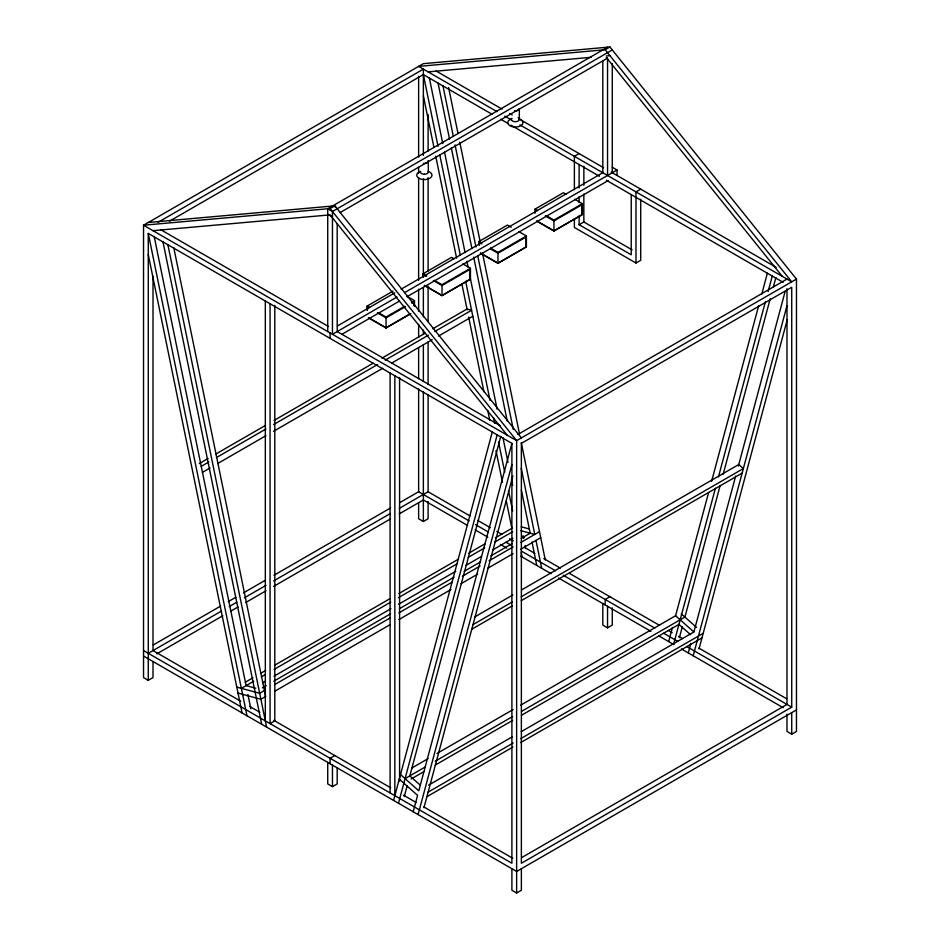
<?xml version="1.0" encoding="UTF-8"?>
<svg xmlns="http://www.w3.org/2000/svg" width="940" height="940" viewBox="0 0 940 940"><rect width="100%" height="100%" fill="white"/><g stroke="black" fill="none" stroke-linecap="round" stroke-linejoin="round"><path stroke-width="1.41" d="M393.578 800.41L492.278 432.036M398.478 803.242L497.178 434.868M404.294 796.497L407.161 785.805M500.785 436.383L409.816 775.888L420.38 785.252M413.201 811.737L417.583 795.369L399.277 779.143M153.008 661.795L153.008 677.587L148.273 680.325L148.273 233.425L511.901 443.363L418.805 790.798L400.499 774.56M418.1 814.569L511.901 464.513M423.952 807.707L512.841 475.946M668.669 641.585L672.464 627.403M520.736 705.141L675.59 615.747L708.584 492.607M711.615 481.28L758.65 305.77M761.682 294.443L767.369 273.211M673.569 644.417L715.422 488.236M718.454 476.921L765.454 301.517M768.109 291.612L772.269 276.055M679.385 637.673L682.252 626.98M720.158 485.51L684.908 617.063L521.512 711.404M723.189 474.183L770.189 298.779M773.221 287.464L775.876 277.558M688.292 652.912L690.841 643.371M521.277 731.637L693.896 631.974L735.691 475.993M738.358 466.064L785.088 291.635M693.191 655.744L786.991 305.688M699.031 648.882L787.168 319.964M158.084 222.287L423.364 69.137L423.364 155.358M169.505 221.17L423.364 74.612L491.973 114.222M327.719 331.562L327.719 208.774L607.545 47.212M148.273 680.325L143.538 677.587L143.538 225.224L330.081 208.562L334.828 205.825L521.371 437.899M497.107 111.707L418.629 66.399L605.172 49.738L609.919 47L796.462 279.074L796.462 731.438L791.727 734.175L786.991 731.438L786.991 714.212M327.719 208.774L332.454 211.5L612.281 49.949M340.092 212.569L607.193 58.35M579.111 153.584L574.375 156.322L574.375 189.716M367.094 310.188L367.094 306.088L393.061 291.095M423.059 276.513L423.059 273.775L451.494 257.36L454.02 258.817M479.024 244.2L479.024 241.463L507.459 225.048L511.254 227.233M534.989 213.251L534.989 209.15L563.424 192.735L565.951 194.192M337.542 325.886L394.777 292.845M401.145 289.168L603.374 172.408M396.974 297.04L332.454 334.299L332.454 211.5M404.611 292.634L617.028 169.999L617.028 175.475M342.278 334.088L399.524 301.047M407.149 296.641L608.121 180.609M378.468 312.656L386.046 317.027L404.588 306.322M412.014 302.046L414.481 300.612L414.481 306.088M434.433 280.343L442.012 284.714L470.447 268.3L470.447 279.25L442.012 295.665L424.328 285.443M490.398 248.031L497.988 252.402L526.412 235.987L526.412 246.938L497.988 263.353L480.293 253.13M546.363 215.718L553.954 220.089L582.377 203.686L582.377 214.626L553.954 231.04L537.527 221.558M405.575 306.581L386.046 317.849L377.375 312.844M411.673 303.056L414.105 301.646L414.105 305.899M410.451 313.666L386.046 327.755L368.715 317.744M368.363 317.755L386.046 327.978L410.768 313.702M579.111 215.906L579.111 224.719L583.857 221.981L632.162 249.876M640.716 189.151L635.981 191.889L635.981 263.012L640.716 260.286L640.716 199.315M199.198 463.655L208.081 458.52M215.695 454.126L265.197 425.55M274.08 420.415L373.086 363.251M381.969 358.128L425.127 333.207M432.741 328.812L467.004 309.025L471.586 310.259L434.774 331.503M201.231 466.346L208.845 461.94M216.459 457.545L265.961 428.969M273.575 424.575L377.657 364.485M385.271 360.09L428.429 335.169M202.453 472.338L210.078 467.944M217.692 463.538L265.926 435.69M273.54 431.296L382.697 368.28M391.581 363.146L432.189 339.693M438.545 336.038L472.808 316.251M153.349 644.911L220.618 606.077M228.232 601.67L235.846 597.276M243.46 592.881L265.045 580.427M273.928 575.292L390.699 507.882M399.582 502.747L418.629 491.749L469.13 520.913M517.905 434.433L786.991 279.074M148.273 653.312L221.546 611M229.16 606.606L236.786 602.211M244.4 597.817L265.973 585.361M273.587 580.955L390.359 513.546M399.241 508.411L428.099 491.749L470.059 515.978M796.462 279.074L516.636 440.637L143.538 225.224L423.364 63.662L609.919 47M156.816 653.852L222.815 615.747M230.429 611.352L238.055 606.946M245.669 602.552L265.973 590.825M273.587 586.431L390.359 519.009M399.241 513.886L423.364 499.963L467.591 525.495M418.629 502.971L418.629 518.763L423.364 521.5L428.099 518.763L428.099 501.537M245.328 682.193L252.954 677.799M260.568 673.393L265.644 670.467M274.527 665.332L390.029 598.651M398.913 593.528L458.567 559.077M468.719 553.214L485.228 543.696M495.38 537.833L511.877 528.303L506.296 500.997M241.368 688.35L253.718 681.218M261.332 676.823L265.139 674.626M274.022 669.491L390.793 602.082M398.419 597.676L456.805 563.976M468.226 557.373L484.723 547.856M494.875 541.992L512.653 531.735M262.577 682.804L265.127 681.336M274.022 676.201L390.934 608.697M398.56 604.291L455.759 571.273M465.923 565.41L481.174 556.597M492.607 549.994L512.946 538.256M262.377 687.833L266.185 685.636M273.799 681.23L390.57 613.82M399.453 608.685L454.032 577.172M464.184 571.32L480.681 561.791M490.845 555.928L512.418 543.473M521.301 538.338L530.184 533.215L521.359 490.069M264.41 690.524L259.675 693.262L236.786 687.128M274.562 684.661L390.065 617.98M398.948 612.845L452.257 582.072M462.41 576.208L480.187 565.951M489.07 560.816L513.181 546.892M520.795 542.498L539.501 531.699M274.527 691.382L390.029 624.701M398.913 619.566L450.953 589.521M461.105 583.67L477.602 574.14M487.754 568.277L513.146 553.625M520.76 549.219L540.723 537.692M474.759 616.934L512.841 594.949M521.723 589.827L738.769 464.513L743.34 468.566L521.23 596.806M472.996 624.654L512.335 601.941M471.763 629.236L512.382 605.783M521.265 600.66L742.118 473.149M334.828 755.548L330.081 758.286L330.081 763.75M609.919 596.724L605.172 599.462L605.172 604.937M327.719 762.387L327.719 783.925L332.454 786.663L337.19 783.925L337.19 768.133M602.81 603.562L602.81 625.1L607.545 627.838L612.281 625.1L612.281 607.875M411.579 768.168L428.088 758.639M436.971 753.504L513.123 709.536M405.081 778.625L425.045 767.087M435.197 761.236L512.629 716.527M411.121 779.002L423.822 771.67M435.244 765.078L512.664 720.369M521.547 715.246L678.939 624.371L690.559 634.676M428.616 785.135L512.394 736.76M428.123 792.126L513.158 743.023M520.784 738.629L703.214 633.302M426.901 796.697L512.97 747.006M520.596 742.6L701.992 637.872M521.712 857.586L786.991 704.424L786.991 288.768M791.727 707.162L521.371 863.249L521.371 443.363L791.727 287.276L791.727 707.162L686.553 646.438M796.462 709.9L516.636 871.462L143.538 656.05M511.901 868.725L511.901 890.262L516.636 893L521.371 890.262L521.371 868.725M428.099 71.875L591.154 57.305M606.359 55.953L609.919 55.636M148.273 222.486L334.828 205.825M153.008 230.688L330.081 214.872L507.165 435.161M521.195 526.799L529.432 528.997M520.572 530.63L534.766 534.437L521.23 468.308M521.806 536.623L524.543 537.363M255.715 688.198L246.104 685.613L154.184 236.434M238.008 693.121L260.897 699.254L265.632 696.516L173.806 247.772M612.281 167.261L617.028 169.999M436.054 70.994L502.042 109.087M509.656 113.481L512.194 114.95M519.808 119.345L603.574 167.708M611.188 172.102L776.158 267.348M504.733 116.114L511.09 119.779M519.985 124.926L791.727 281.812L605.172 49.738M500.867 119.356L508.493 123.751M511.031 125.22L599.45 176.274M606.418 180.292L783.173 282.341M574.798 199.304L582.377 203.686M579.111 224.719L631.234 254.811L631.234 194.627M635.981 263.012L574.375 227.457L574.375 218.738M534.989 209.15L537.527 210.607M545.282 215.906L553.954 220.912L582.001 204.72L582.001 214.626L553.954 230.817L536.611 220.806M518.833 231.616L526.412 235.987M479.024 241.463L481.562 242.92M481.879 243.93L479.4 242.496L479.4 245.328M490.551 248.936L497.988 253.224L526.036 237.021L526.036 246.938L497.988 263.13L480.646 253.118M462.868 263.929L470.447 268.3M333.559 205.93L336.097 207.399M327.719 214.238L332.454 216.976M423.059 273.775L426.854 275.961M423.435 274.809L425.914 276.243M433.352 280.531L442.012 285.537L470.071 269.334L470.071 279.25L442.012 295.442L424.68 285.431M406.903 296.241L414.481 300.612M367.094 306.088L369.62 307.545M160.634 229.63L328.471 326.521M337.366 331.656L500.115 425.62M477.685 520.384L490.398 527.728M496.755 531.394L501.843 534.331M509.468 538.738L513.287 540.935M524.731 547.538L534.895 553.413M543.802 558.548L560.334 568.101M569.229 573.236L659.504 625.347M668.399 630.493L672.218 632.691M678.574 636.368L682.381 638.566M698.914 648.107L786.639 698.761M475.487 524.591L488.201 531.923M506.002 542.204L511.09 545.141M521.265 551.016L555.587 570.827M563.225 575.233L654.757 628.084M663.664 633.231L677.646 641.303M475.17 529.878L487.813 537.175M500.444 544.471L506.766 548.114M520.666 556.139L550.993 573.647M558.583 578.029L650.95 631.363M658.576 635.757L673.827 644.57M681.465 648.976L783.173 707.702M240.734 701.228L153.008 650.574L153.008 276.207M249.641 706.363L259.804 712.238M273.799 720.31L390.77 787.849M403.483 795.181L416.197 802.525M423.822 806.931L512.829 858.314M143.538 650.574L511.901 863.249L511.901 443.363M681.241 613.82L696.528 627.368M675.59 615.747L693.896 631.974M782.256 276.337L606.277 57.422L607.545 58.151L607.545 175.475M330.081 208.562L516.636 440.637L516.636 893M448.603 87.514L458.015 133.515M459.778 142.14L480.082 241.322M482.431 252.825L519.503 433.951M521.265 442.576L545.282 559.97M442.987 85.94L453.28 136.253M455.042 144.877L475.934 246.938M477.696 255.562L513.287 429.498M535.988 540.429L541.687 568.277M438.075 83.108L449.555 139.19M451.318 147.815L471.915 248.477M473.69 257.102L507.236 421.038M531.981 541.969L536.787 565.445M429.274 77.609L442.787 143.62M444.549 152.233L465.1 252.696M466.863 261.308L468.038 267.042M469.507 274.221L497.107 409.112M502.982 437.817L507.976 462.21M511.501 479.435L512.676 485.181M523.004 535.647L523.592 538.503M525.049 545.647L525.636 548.502M423.364 74.612L438.04 146.358M439.803 154.971L460.365 255.433M465.653 281.26L490.022 400.37M493.547 417.595L494.722 423.329M498.541 441.988L504.71 472.127M508.528 490.786L512.641 510.878M521.183 552.661L522.064 556.95M423.364 95.751L433.951 147.486M435.714 156.099L456.593 258.136M461.881 283.998L467.18 309.871M468.649 317.05L483.936 391.78M487.766 410.463L489.822 420.521M496.003 450.707L502.465 482.314M167.896 244.753L266.596 727.102M162.984 241.921L261.696 724.27M247.913 694.472L250.839 708.748M148.273 233.425L246.973 715.775M148.273 254.564L242.074 712.943M791.727 712.638L791.727 734.175M612.281 63.544L612.281 172.737M607.545 606.3L607.545 627.838M602.81 60.63L602.81 172.737M583.857 166.204L583.857 185.286M583.857 194.087L583.857 221.981M579.111 164.535L579.111 188.012M579.111 196.824L579.111 202.699M553.954 220.089L553.954 231.04M519.327 119.415L519.327 108.641A3.96 2.28 0 0 1 514.345 110.85M497.988 252.402L497.988 263.353M442.012 284.714L442.012 295.665M428.323 161.175L428.323 171.95M428.099 114.445L428.099 151.152M428.099 177.578L428.099 271.531M428.099 286.218L428.099 321.457M428.099 342.007L428.099 384.578M428.099 394.859L428.099 491.749M423.364 178.847L423.364 277.206M423.364 287.487L423.364 316.851M423.364 330.058L423.364 334.464M423.364 344.745L423.364 381.44M423.364 391.721L423.364 521.5M418.629 76.281L418.629 157.027M418.629 167.297L418.629 173.172M418.629 177.578L418.629 280.343M418.629 289.156L418.629 311.175M418.629 324.394L418.629 337.601M418.629 347.882L418.629 378.714M418.629 388.984L418.629 491.749M399.582 377.457L399.582 781.187M394.847 375.788L394.847 795.675M390.1 373.051L390.1 792.937M386.046 317.027L386.046 327.978M367.47 307.122L367.47 309.953M337.19 223.826L337.19 331.562M332.454 765.125L332.454 786.663M330.081 332.924L330.081 338.4M274.809 305.418L274.809 720.898L270.062 723.636L270.062 303.749M265.327 301.012L265.327 720.898M428.194 160.587A3.96 2.28 0 0 1 423.341 163.384M518.163 117.794A3.96 2.28 0 0 1 518.398 120.884A3.96 2.28 0 0 1 513.099 121.284A3.96 2.28 0 0 1 511.936 118.275M519.186 118.816A7.649 4.418 0 0 1 521.218 125.478A7.649 4.418 0 0 1 509.515 125.478A7.649 4.418 0 0 1 511.548 118.816M424.375 174.229A3.96 2.28 0 0 0 428.194 171.35A7.649 4.418 0 0 1 430.226 178.013A7.649 4.418 0 0 1 418.512 178.013A7.649 4.418 0 0 1 420.544 171.35A3.96 2.28 0 0 0 424.375 174.229"/></g></svg>
